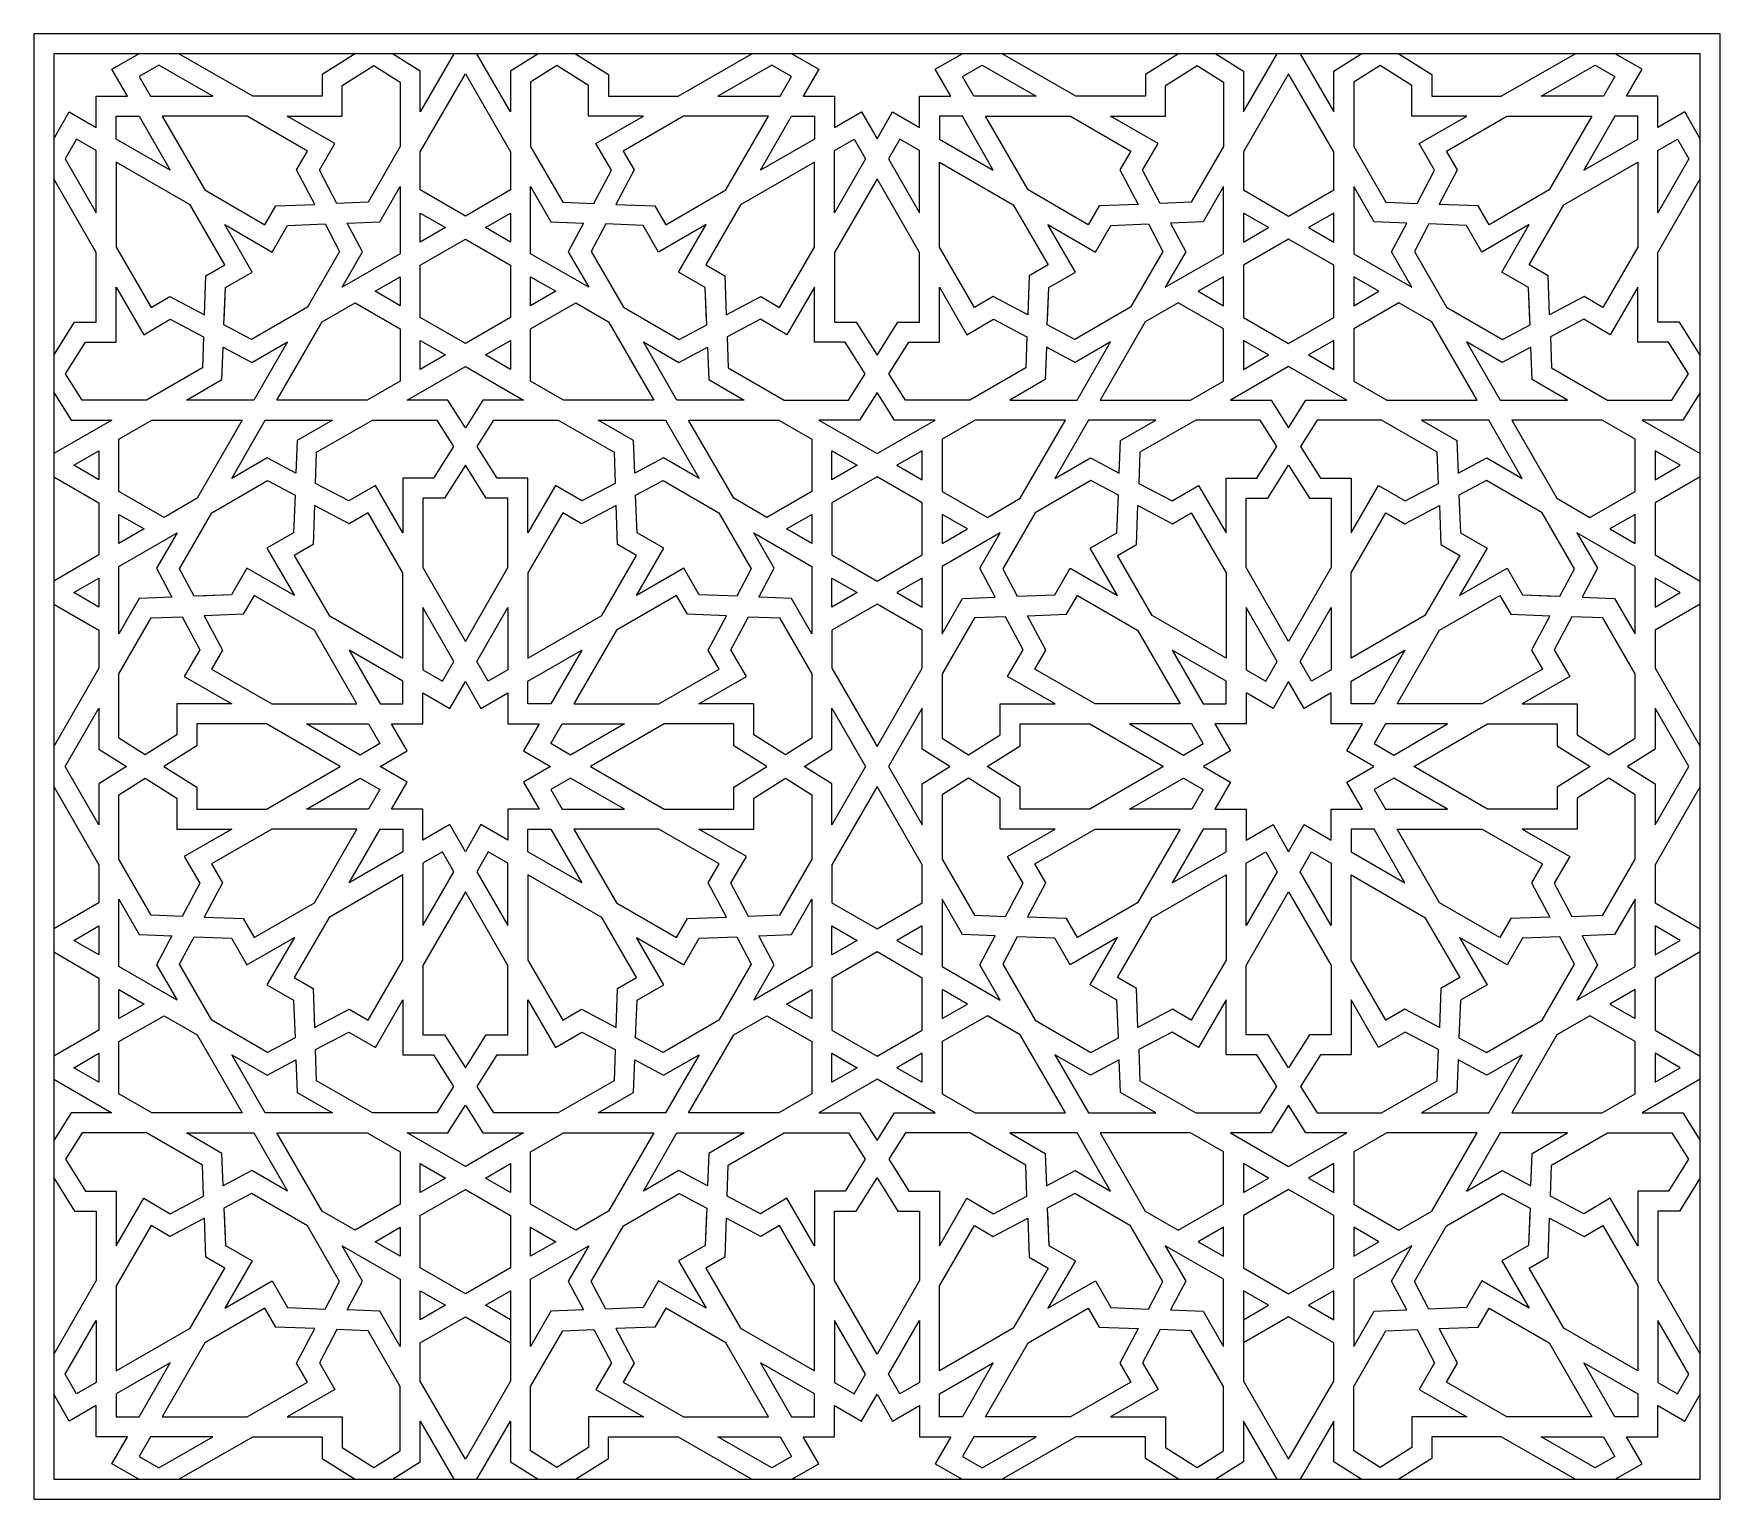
# Model space of a CAD drawing. Extents: x 24694 to 26382, y 6449 to 7916.
import ezdxf

# ---------------------------------------------------------------- set-up
doc = ezdxf.new("R2010")
doc.units = 0
doc.layers.add('DEFAULT', color=5, linetype='CONTINUOUS')

msp = doc.modelspace()

# ---------------------------------------------------------------- linework, layer by layer
at = {"layer": 'DEFAULT'}
for p, q in [((24892.2, 7354.2), (24859.1, 7353)), ((26184, 7354.2), (26217.1, 7353))]:
    msp.add_line(p, q, dxfattribs=at)
for points in [[(24694.3, 6449), (26381.9, 6449), (26381.9, 7915.8), (24694.3, 7915.8)], [(24714.3, 6469), (26361.9, 6469), (26361.9, 7895.8), (24714.3, 7895.8)], [(24873.4, 7853.2), (24819.6, 7884.3), (24799.9, 7872.9), (24811.2, 7853.2)], [(25452.6, 7872.9), (25432.9, 7884.3), (25379, 7853.2), (25441.2, 7853.2)], [(25623.6, 7872.9), (25643.3, 7884.3), (25697.2, 7853.2), (25635, 7853.2)], [(26202.8, 7853.2), (26256.6, 7884.3), (26276.3, 7872.9), (26265, 7853.2)], [(25171.4, 7759.4), (25126.2, 7733.3), (25081, 7759.4), (25081, 7797.6), (25126.2, 7875.8), (25171.4, 7797.6)], [(25904.8, 7759.4), (25950, 7733.3), (25995.2, 7759.4), (25995.2, 7797.6), (25950, 7875.8), (25904.8, 7797.6)], [(24830.8, 7779.4), (24776.9, 7810.4), (24776.9, 7833.2), (24799.7, 7833.2)], [(24968.2, 7798.4), (24908, 7833.2), (24822.8, 7833.2), (24865.4, 7759.4), (24925.6, 7724.6), (24936.5, 7743.5), (24975.5, 7745), (24957.3, 7779.5)], [(25276.9, 7745), (25315.9, 7743.5), (25326.8, 7724.6), (25387, 7759.4), (25429.6, 7833.2), (25344.4, 7833.2), (25284.2, 7798.4), (25295.1, 7779.5)], [(25452.7, 7833.2), (25475.5, 7833.2), (25475.5, 7810.4), (25421.6, 7779.4)], [(25623.5, 7833.2), (25600.7, 7833.2), (25600.7, 7810.4), (25654.5, 7779.4)], [(25799.3, 7745), (25760.3, 7743.5), (25749.4, 7724.6), (25689.2, 7759.4), (25646.6, 7833.2), (25731.8, 7833.2), (25792, 7798.4), (25781.1, 7779.5)], [(26108, 7798.4), (26168.2, 7833.2), (26253.4, 7833.2), (26210.8, 7759.4), (26150.6, 7724.6), (26139.7, 7743.5), (26100.7, 7745), (26118.9, 7779.5)], [(26245.4, 7779.4), (26299.3, 7810.4), (26299.3, 7833.2), (26276.5, 7833.2)], [(24756.9, 7798.9), (24737.2, 7810.3), (24725.9, 7790.6), (24756.9, 7736.7)], [(25495.5, 7798.9), (25515.2, 7810.3), (25526.5, 7790.6), (25495.5, 7736.7)], [(25580.7, 7798.9), (25561, 7810.3), (25549.6, 7790.6), (25580.7, 7736.7)], [(26319.3, 7798.9), (26339, 7810.3), (26350.3, 7790.6), (26319.3, 7736.7)], [(24776.9, 7702.1), (24811.7, 7641.9), (24830.6, 7652.8), (24865.1, 7634.6), (24866.6, 7673.6), (24885.5, 7684.5), (24850.8, 7744.7), (24776.9, 7787.3)], [(25421.8, 7652.8), (25440.7, 7641.9), (25475.5, 7702.1), (25475.5, 7787.3), (25401.6, 7744.7), (25366.9, 7684.5), (25385.8, 7673.6), (25387.3, 7634.6)], [(25654.4, 7652.8), (25635.5, 7641.9), (25600.7, 7702.1), (25600.7, 7787.3), (25674.5, 7744.7), (25709.3, 7684.5), (25690.4, 7673.6), (25688.9, 7634.6)], [(26299.3, 7702.1), (26264.5, 7641.9), (26245.6, 7652.8), (26211.1, 7634.6), (26209.6, 7673.6), (26190.7, 7684.5), (26225.4, 7744.7), (26299.3, 7787.3)], [(25061, 7695.6), (25002.8, 7662), (25023.2, 7697.4), (25008, 7726.2), (25040.6, 7727.5), (25061, 7762.9)], [(25191.4, 7695.6), (25191.4, 7762.9), (25211.8, 7727.5), (25244.4, 7726.2), (25229.2, 7697.4), (25249.6, 7662)], [(25538.1, 7770.6), (25495.5, 7696.7), (25495.5, 7627.2), (25517.3, 7627.2), (25538.1, 7594.2), (25558.9, 7627.2), (25580.7, 7627.2), (25580.7, 7696.7)], [(25884.8, 7695.6), (25884.8, 7762.9), (25864.4, 7727.5), (25831.8, 7726.2), (25847, 7697.4), (25826.5, 7662)], [(26015.2, 7695.6), (26073.4, 7662), (26053, 7697.4), (26068.2, 7726.2), (26035.6, 7727.5), (26015.2, 7762.9)], [(25081, 7736.3), (25106.2, 7721.7), (25081, 7707.2)], [(25146.2, 7721.7), (25171.4, 7736.3), (25171.4, 7707.2)], [(25930, 7721.7), (25904.8, 7736.3), (25904.8, 7707.2)], [(25995.2, 7736.3), (25970, 7721.7), (25995.2, 7707.2)], [(25126.2, 7605.8), (25081, 7631.9), (25081, 7684.1), (25126.2, 7710.2), (25171.4, 7684.1), (25171.4, 7631.9)], [(25950, 7605.8), (25995.2, 7631.9), (25995.2, 7684.1), (25950, 7710.2), (25904.8, 7684.1), (25904.8, 7631.9)], [(25061, 7672.5), (25061, 7643.5), (25035.8, 7658)], [(25191.4, 7672.5), (25216.6, 7658), (25191.4, 7643.5)], [(25884.8, 7672.5), (25859.6, 7658), (25884.8, 7643.5)], [(26015.2, 7672.5), (26015.2, 7643.5), (26040.4, 7658)], [(25027.9, 7549.1), (24937.6, 7549.1), (24982.8, 7627.4), (25015.8, 7646.5), (25061, 7620.4), (25061, 7568.2)], [(25236.6, 7646.5), (25269.6, 7627.4), (25314.8, 7549.1), (25224.5, 7549.1), (25191.4, 7568.2), (25191.4, 7620.4)], [(25839.6, 7646.5), (25806.5, 7627.4), (25761.4, 7549.1), (25851.7, 7549.1), (25884.8, 7568.2), (25884.8, 7620.4)], [(26048.2, 7549.1), (26138.6, 7549.1), (26093.4, 7627.4), (26060.4, 7646.5), (26015.2, 7620.4), (26015.2, 7568.2)], [(24914.5, 7549.1), (24847.2, 7549.1), (24882.6, 7569.6), (24883.9, 7602.1), (24912.7, 7586.9), (24948.1, 7607.4)], [(25081, 7579.7), (25081, 7608.8), (25106.2, 7594.3)], [(25146.2, 7594.3), (25171.4, 7608.8), (25171.4, 7579.7)], [(25337.9, 7549.1), (25304.3, 7607.4), (25339.7, 7586.9), (25368.5, 7602.1), (25369.8, 7569.6), (25405.2, 7549.1)], [(25738.3, 7549.1), (25771.9, 7607.4), (25736.5, 7586.9), (25707.7, 7602.1), (25706.4, 7569.6), (25671, 7549.1)], [(25930, 7594.3), (25904.8, 7608.8), (25904.8, 7579.7)], [(25995.2, 7579.7), (25995.2, 7608.8), (25970, 7594.3)], [(26161.7, 7549.1), (26229, 7549.1), (26193.6, 7569.6), (26192.3, 7602.1), (26163.5, 7586.9), (26128.1, 7607.4)], [(25126.2, 7582.7), (25184.5, 7549.1), (25143.6, 7549.1), (25126.2, 7521.5), (25108.8, 7549.1), (25067.9, 7549.1)], [(25950, 7582.7), (25891.7, 7549.1), (25932.6, 7549.1), (25950, 7521.5), (25967.3, 7549.1), (26008.2, 7549.1)], [(25538.1, 7556.7), (25520.7, 7529.1), (25479.8, 7529.1), (25538.1, 7495.5), (25596.4, 7529.1), (25555.5, 7529.1)], [(24779.5, 7510), (24812.6, 7529.1), (24902.9, 7529.1), (24857.8, 7450.8), (24824.7, 7431.7), (24779.5, 7457.8)], [(24927.8, 7491.3), (24892.4, 7470.8), (24926, 7529.1), (24993.3, 7529.1), (24957.9, 7508.7), (24956.6, 7476.1)], [(25063.6, 7471), (25063.6, 7416.1), (25036.2, 7463.6), (25009.5, 7448.2), (24976.3, 7465.7), (24977.4, 7496.9), (25033.3, 7529.1), (25097.8, 7529.1), (25114.4, 7502.8), (25094.4, 7471)], [(25216.3, 7463.6), (25188.8, 7416.1), (25188.8, 7471), (25158, 7471), (25138, 7502.8), (25154.6, 7529.1), (25219.1, 7529.1), (25275, 7496.9), (25276.2, 7465.7), (25242.9, 7448.2)], [(25326.4, 7529.1), (25360, 7470.8), (25324.6, 7491.3), (25295.8, 7476.1), (25294.5, 7508.7), (25259.1, 7529.1)], [(25427.7, 7431.7), (25394.7, 7450.8), (25349.5, 7529.1), (25439.8, 7529.1), (25472.9, 7510), (25472.9, 7457.8)], [(25648.5, 7431.7), (25681.5, 7450.8), (25726.7, 7529.1), (25636.4, 7529.1), (25603.3, 7510), (25603.3, 7457.8)], [(25749.8, 7529.1), (25716.2, 7470.8), (25751.6, 7491.3), (25780.4, 7476.1), (25781.7, 7508.7), (25817.1, 7529.1)], [(25859.9, 7463.6), (25887.4, 7416.1), (25887.4, 7471), (25918.2, 7471), (25938.2, 7502.8), (25921.6, 7529.1), (25857.1, 7529.1), (25801.2, 7496.9), (25800, 7465.7), (25833.3, 7448.2)], [(26012.6, 7471), (26012.6, 7416.1), (26040, 7463.6), (26066.7, 7448.2), (26099.9, 7465.7), (26098.7, 7496.9), (26042.9, 7529.1), (25978.4, 7529.1), (25961.8, 7502.8), (25981.8, 7471)], [(26148.4, 7491.3), (26183.8, 7470.8), (26150.2, 7529.1), (26082.9, 7529.1), (26118.3, 7508.7), (26119.6, 7476.1)], [(26296.7, 7510), (26263.6, 7529.1), (26173.3, 7529.1), (26218.4, 7450.8), (26251.5, 7431.7), (26296.7, 7457.8)], [(24759.5, 7469.4), (24734.3, 7483.9), (24759.5, 7498.5)], [(25492.9, 7498.5), (25518.1, 7483.9), (25492.9, 7469.4)], [(25583.3, 7498.5), (25558.1, 7483.9), (25583.3, 7469.4)], [(26316.7, 7469.4), (26341.9, 7483.9), (26316.7, 7498.5)], [(25105.4, 7451), (25083.6, 7451), (25083.6, 7381.5), (25126.2, 7307.6), (25168.8, 7381.5), (25168.8, 7451), (25147, 7451), (25126.2, 7484)], [(25970.8, 7451), (25992.6, 7451), (25992.6, 7381.5), (25950, 7307.6), (25907.4, 7381.5), (25907.4, 7451), (25929.2, 7451), (25950, 7484)], [(24927.7, 7401), (24955.1, 7353.5), (24907.6, 7380.9), (24892.2, 7354.2), (24854.7, 7352.8), (24840.2, 7380.3), (24872.4, 7436.2), (24928.3, 7468.5), (24955.8, 7453.9), (24954.4, 7416.4)], [(25344.8, 7380.9), (25297.3, 7353.5), (25324.7, 7401), (25298.1, 7416.4), (25296.6, 7453.9), (25324.2, 7468.5), (25380, 7436.2), (25412.3, 7380.3), (25397.7, 7352.8), (25360.2, 7354.2)], [(25538.1, 7368), (25583.3, 7394.1), (25583.3, 7446.3), (25538.1, 7472.4), (25492.9, 7446.3), (25492.9, 7394.1)], [(25731.4, 7380.9), (25778.9, 7353.5), (25751.5, 7401), (25778.1, 7416.4), (25779.6, 7453.9), (25752, 7468.5), (25696.2, 7436.2), (25663.9, 7380.3), (25678.5, 7352.8), (25716, 7354.2)], [(26148.5, 7401), (26121.1, 7353.5), (26168.6, 7380.9), (26184, 7354.2), (26221.5, 7352.8), (26236, 7380.3), (26203.8, 7436.2), (26147.9, 7468.5), (26120.4, 7453.9), (26121.8, 7416.4)], [(24975.4, 7443.6), (24973.9, 7404.6), (24955, 7393.7), (24989.8, 7333.5), (25063.6, 7290.9), (25063.6, 7376.1), (25028.8, 7436.3), (25009.9, 7425.4)], [(25262.7, 7333.5), (25297.4, 7393.7), (25278.5, 7404.6), (25277, 7443.6), (25242.5, 7425.4), (25223.6, 7436.3), (25188.8, 7376.1), (25188.8, 7290.9)], [(25813.5, 7333.5), (25778.8, 7393.7), (25797.7, 7404.6), (25799.2, 7443.6), (25833.7, 7425.4), (25852.6, 7436.3), (25887.4, 7376.1), (25887.4, 7290.9)], [(26100.8, 7443.6), (26102.3, 7404.6), (26121.2, 7393.7), (26086.4, 7333.5), (26012.6, 7290.9), (26012.6, 7376.1), (26047.4, 7436.3), (26066.3, 7425.4)], [(24779.5, 7405.7), (24779.5, 7434.7), (24804.7, 7420.2)], [(25447.7, 7420.2), (25472.9, 7434.7), (25472.9, 7405.7)], [(25628.5, 7420.2), (25603.3, 7434.7), (25603.3, 7405.7)], [(26296.7, 7405.7), (26296.7, 7434.7), (26271.5, 7420.2)], [(24799.9, 7350.7), (24779.5, 7315.3), (24779.5, 7382.6), (24837.8, 7416.2), (24817.3, 7380.8), (24832.5, 7352)], [(25414.7, 7416.2), (25472.9, 7382.6), (25472.9, 7315.3), (25452.5, 7350.7), (25419.9, 7352), (25435.1, 7380.8)], [(25661.5, 7416.2), (25603.3, 7382.6), (25603.3, 7315.3), (25623.7, 7350.7), (25656.3, 7352), (25641.1, 7380.8)], [(26276.2, 7350.7), (26296.7, 7315.3), (26296.7, 7382.6), (26238.4, 7416.2), (26258.9, 7380.8), (26243.7, 7352)], [(24734.3, 7356.5), (24759.5, 7371), (24759.5, 7341.9)], [(25492.9, 7341.9), (25492.9, 7371), (25518.1, 7356.5)], [(25583.3, 7341.9), (25583.3, 7371), (25558.1, 7356.5)], [(26341.9, 7356.5), (26316.7, 7371), (26316.7, 7341.9)], [(24904, 7334.7), (24865, 7333.2), (24883.2, 7298.7), (24872.3, 7279.8), (24932.5, 7245), (25017.7, 7245), (24975.1, 7318.8), (24914.9, 7353.6)], [(25103.3, 7267.9), (25114.7, 7287.6), (25083.6, 7341.5), (25083.6, 7279.3)], [(25168.8, 7341.5), (25168.8, 7279.3), (25149.1, 7267.9), (25137.8, 7287.6)], [(25387.4, 7333.2), (25348.4, 7334.7), (25337.5, 7353.6), (25277.3, 7318.8), (25234.7, 7245), (25319.9, 7245), (25380.1, 7279.8), (25369.2, 7298.7)], [(25538.1, 7344.9), (25492.9, 7318.8), (25492.9, 7280.7), (25538.1, 7202.4), (25583.3, 7280.7), (25583.3, 7318.8)], [(25688.8, 7333.2), (25727.8, 7334.7), (25738.7, 7353.6), (25798.9, 7318.8), (25841.5, 7245), (25756.3, 7245), (25696.1, 7279.8), (25707, 7298.7)], [(25907.4, 7341.5), (25907.4, 7279.3), (25927.1, 7267.9), (25938.4, 7287.6)], [(25972.9, 7267.9), (25961.5, 7287.6), (25992.6, 7341.5), (25992.6, 7279.3)], [(26172.2, 7334.7), (26211.2, 7333.2), (26193, 7298.7), (26203.9, 7279.8), (26143.7, 7245), (26058.5, 7245), (26101.1, 7318.8), (26161.3, 7353.6)], [(24845, 7272.4), (24892.5, 7245), (24837.6, 7245), (24837.6, 7214.2), (24805.8, 7194.2), (24779.5, 7210.8), (24779.5, 7275.3), (24811.7, 7331.2), (24842.9, 7332.3), (24860.4, 7299.1)], [(25414.8, 7245), (25359.9, 7245), (25407.4, 7272.4), (25392, 7299.1), (25409.6, 7332.3), (25440.7, 7331.2), (25472.9, 7275.3), (25472.9, 7210.8), (25446.6, 7194.2), (25414.8, 7214.2)], [(25661.4, 7245), (25716.3, 7245), (25668.8, 7272.4), (25684.2, 7299.1), (25666.6, 7332.3), (25635.5, 7331.2), (25603.3, 7275.3), (25603.3, 7210.8), (25629.6, 7194.2), (25661.4, 7214.2)], [(26231.2, 7272.4), (26183.7, 7245), (26238.6, 7245), (26238.6, 7214.2), (26270.3, 7194.2), (26296.7, 7210.8), (26296.7, 7275.3), (26264.4, 7331.2), (26233.3, 7332.3), (26215.8, 7299.1)], [(25063.6, 7245), (25063.6, 7267.8), (25009.8, 7298.8), (25040.8, 7245)], [(25211.6, 7245), (25188.8, 7245), (25188.8, 7267.8), (25242.7, 7298.8)], [(25864.6, 7245), (25887.4, 7245), (25887.4, 7267.8), (25833.5, 7298.8)], [(26012.6, 7245), (26012.6, 7267.8), (26066.4, 7298.8), (26035.4, 7245)], [(25110.6, 7240.6), (25126.2, 7267.6), (25141.8, 7240.6), (25168.8, 7256.2), (25168.8, 7225), (25200, 7225), (25184.4, 7198), (25211.5, 7182.4), (25184.4, 7166.8), (25200, 7139.8), (25168.8, 7139.8), (25168.8, 7108.6), (25141.8, 7124.2), (25126.2, 7097.1), (25110.6, 7124.2), (25083.6, 7108.6), (25083.6, 7139.8), (25052.4, 7139.8), (25068, 7166.8), (25041, 7182.4), (25068, 7198), (25052.4, 7225), (25083.6, 7225), (25083.6, 7256.2)], [(25965.6, 7240.6), (25950, 7267.6), (25934.4, 7240.6), (25907.4, 7256.2), (25907.4, 7225), (25876.2, 7225), (25891.8, 7198), (25864.7, 7182.4), (25891.8, 7166.8), (25876.2, 7139.8), (25907.4, 7139.8), (25907.4, 7108.6), (25934.4, 7124.2), (25950, 7097.1), (25965.6, 7124.2), (25992.6, 7108.6), (25992.6, 7139.8), (26023.8, 7139.8), (26008.2, 7166.8), (26035.2, 7182.4), (26008.2, 7198), (26023.8, 7225), (25992.6, 7225), (25992.6, 7256.2)], [(24759.5, 7165), (24759.5, 7124.1), (24725.9, 7182.4), (24759.5, 7240.7), (24759.5, 7199.8), (24787.1, 7182.4)], [(25492.9, 7199.8), (25492.9, 7240.7), (25526.5, 7182.4), (25492.9, 7124.1), (25492.9, 7165), (25465.3, 7182.4)], [(25583.3, 7199.8), (25583.3, 7240.7), (25549.6, 7182.4), (25583.3, 7124.1), (25583.3, 7165), (25610.9, 7182.4)], [(26316.7, 7165), (26316.7, 7124.1), (26350.3, 7182.4), (26316.7, 7240.7), (26316.7, 7199.8), (26289.1, 7182.4)], [(24857.6, 7203.2), (24824.6, 7182.4), (24857.6, 7161.6), (24857.6, 7139.8), (24927.1, 7139.8), (25001, 7182.4), (24927.1, 7225), (24857.6, 7225)], [(24967.1, 7225), (25029.3, 7225), (25040.7, 7205.3), (25021, 7193.9)], [(25285.3, 7225), (25231.5, 7193.9), (25211.8, 7205.3), (25223.1, 7225)], [(25325.3, 7139.8), (25394.8, 7139.8), (25394.8, 7161.6), (25427.8, 7182.4), (25394.8, 7203.2), (25394.8, 7225), (25325.3, 7225), (25251.5, 7182.4)], [(25750.9, 7139.8), (25681.4, 7139.8), (25681.4, 7161.6), (25648.4, 7182.4), (25681.4, 7203.2), (25681.4, 7225), (25750.9, 7225), (25824.7, 7182.4)], [(25790.9, 7225), (25844.7, 7193.9), (25864.4, 7205.3), (25853.1, 7225)], [(26109.1, 7225), (26046.9, 7225), (26035.5, 7205.3), (26055.2, 7193.9)], [(26218.6, 7203.2), (26251.6, 7182.4), (26218.6, 7161.6), (26218.6, 7139.8), (26149.1, 7139.8), (26075.2, 7182.4), (26149.1, 7225), (26218.6, 7225)], [(24837.6, 7119.8), (24892.5, 7119.8), (24845, 7092.3), (24860.4, 7065.7), (24842.9, 7032.4), (24811.7, 7033.6), (24779.5, 7089.5), (24779.5, 7154), (24805.8, 7170.6), (24837.6, 7150.6)], [(25040.7, 7159.5), (25029.3, 7139.8), (24967.1, 7139.8), (25021, 7170.8)], [(25223.1, 7139.8), (25285.3, 7139.8), (25231.5, 7170.8), (25211.8, 7159.5)], [(25407.4, 7092.3), (25359.9, 7119.8), (25414.8, 7119.8), (25414.8, 7150.6), (25446.6, 7170.6), (25472.9, 7154), (25472.9, 7089.5), (25440.7, 7033.6), (25409.6, 7032.4), (25392, 7065.7)], [(25538.1, 7162.4), (25492.9, 7084.1), (25492.9, 7045.9), (25538.1, 7019.9), (25583.3, 7045.9), (25583.3, 7084.1)], [(25668.8, 7092.3), (25716.3, 7119.8), (25661.4, 7119.8), (25661.4, 7150.6), (25629.6, 7170.6), (25603.3, 7154), (25603.3, 7089.5), (25635.5, 7033.6), (25666.6, 7032.4), (25684.2, 7065.7)], [(25853.1, 7139.8), (25790.9, 7139.8), (25844.7, 7170.8), (25864.4, 7159.5)], [(26035.5, 7159.5), (26046.9, 7139.8), (26109.1, 7139.8), (26055.2, 7170.8)], [(26238.6, 7119.8), (26183.7, 7119.8), (26231.2, 7092.3), (26215.8, 7065.7), (26233.3, 7032.4), (26264.4, 7033.6), (26296.7, 7089.5), (26296.7, 7154), (26270.3, 7170.6), (26238.6, 7150.6)], [(24932.5, 7119.8), (24872.3, 7085), (24883.2, 7066.1), (24865, 7031.6), (24904, 7030.1), (24914.9, 7011.2), (24975.1, 7045.9), (25017.7, 7119.8)], [(25009.8, 7065.9), (25040.8, 7119.8), (25063.6, 7119.8), (25063.6, 7097)], [(25242.7, 7065.9), (25188.8, 7097), (25188.8, 7119.8), (25211.6, 7119.8)], [(25277.3, 7045.9), (25337.5, 7011.2), (25348.4, 7030.1), (25387.4, 7031.6), (25369.2, 7066.1), (25380.1, 7085), (25319.9, 7119.8), (25234.7, 7119.8)], [(25798.9, 7045.9), (25738.7, 7011.2), (25727.8, 7030.1), (25688.8, 7031.6), (25707, 7066.1), (25696.1, 7085), (25756.3, 7119.8), (25841.5, 7119.8)], [(25833.5, 7065.9), (25887.4, 7097), (25887.4, 7119.8), (25864.6, 7119.8)], [(26066.4, 7065.9), (26035.4, 7119.8), (26012.6, 7119.8), (26012.6, 7097)], [(26143.7, 7119.8), (26203.9, 7085), (26193, 7066.1), (26211.2, 7031.6), (26172.2, 7030.1), (26161.3, 7011.2), (26101.1, 7045.9), (26058.5, 7119.8)], [(25083.6, 7023.3), (25114.7, 7077.1), (25103.3, 7096.9), (25083.6, 7085.5)], [(25168.8, 7085.5), (25149.1, 7096.9), (25137.8, 7077.1), (25168.8, 7023.3)], [(25907.4, 7085.5), (25927.1, 7096.9), (25938.4, 7077.1), (25907.4, 7023.3)], [(25992.6, 7023.3), (25961.5, 7077.1), (25972.9, 7096.9), (25992.6, 7085.5)], [(24975.4, 6921.2), (25009.9, 6939.4), (25028.8, 6928.5), (25063.6, 6988.7), (25063.6, 7073.9), (24989.8, 7031.3), (24955, 6971.1), (24973.9, 6960.2)], [(25223.6, 6928.5), (25242.5, 6939.4), (25277, 6921.2), (25278.5, 6960.2), (25297.4, 6971.1), (25262.7, 7031.3), (25188.8, 7073.9), (25188.8, 6988.7)], [(25852.6, 6928.5), (25833.7, 6939.4), (25799.2, 6921.2), (25797.7, 6960.2), (25778.8, 6971.1), (25813.5, 7031.3), (25887.4, 7073.9), (25887.4, 6988.7)], [(26100.8, 6921.2), (26066.3, 6939.4), (26047.4, 6928.5), (26012.6, 6988.7), (26012.6, 7073.9), (26086.4, 7031.3), (26121.2, 6971.1), (26102.3, 6960.2)], [(25126.2, 6880.8), (25147, 6913.8), (25168.8, 6913.8), (25168.8, 6983.3), (25126.2, 7057.1), (25083.6, 6983.3), (25083.6, 6913.8), (25105.4, 6913.8)], [(25950, 6880.8), (25929.2, 6913.8), (25907.4, 6913.8), (25907.4, 6983.3), (25950, 7057.1), (25992.6, 6983.3), (25992.6, 6913.8), (25970.8, 6913.8)], [(24779.5, 6982.2), (24779.5, 7049.5), (24799.9, 7014.1), (24832.5, 7012.8), (24817.3, 6984), (24837.8, 6948.6)], [(25452.5, 7014.1), (25472.9, 7049.5), (25472.9, 6982.2), (25414.7, 6948.6), (25435.1, 6984), (25419.9, 7012.8)], [(25623.7, 7014.1), (25603.3, 7049.5), (25603.3, 6982.2), (25661.5, 6948.6), (25641.1, 6984), (25656.3, 7012.8)], [(26296.7, 6982.2), (26296.7, 7049.5), (26276.2, 7014.1), (26243.7, 7012.8), (26258.9, 6984), (26238.4, 6948.6)], [(24759.5, 6993.8), (24734.3, 7008.3), (24759.5, 7022.8)], [(25492.9, 6993.8), (25492.9, 7022.8), (25518.1, 7008.3)], [(25583.3, 6993.8), (25583.3, 7022.8), (25558.1, 7008.3)], [(26316.7, 6993.8), (26341.9, 7008.3), (26316.7, 7022.8)], [(24907.6, 6983.9), (24955.1, 7011.3), (24927.7, 6963.8), (24954.4, 6948.4), (24955.8, 6910.9), (24928.3, 6896.3), (24872.4, 6928.6), (24840.2, 6984.4), (24854.7, 7012), (24892.2, 7010.5)], [(25324.7, 6963.8), (25297.3, 7011.3), (25344.8, 6983.9), (25360.2, 7010.5), (25397.7, 7012), (25412.3, 6984.4), (25380, 6928.6), (25324.2, 6896.3), (25296.6, 6910.9), (25298.1, 6948.4)], [(25751.5, 6963.8), (25778.9, 7011.3), (25731.4, 6983.9), (25716, 7010.5), (25678.5, 7012), (25663.9, 6984.4), (25696.2, 6928.6), (25752, 6896.3), (25779.6, 6910.9), (25778.1, 6948.4)], [(26168.6, 6983.9), (26121.1, 7011.3), (26148.5, 6963.8), (26121.8, 6948.4), (26120.4, 6910.9), (26147.9, 6896.3), (26203.8, 6928.6), (26236, 6984.4), (26221.5, 7012), (26184, 7010.5)], [(25538.1, 6892.4), (25583.3, 6918.5), (25583.3, 6970.7), (25538.1, 6996.8), (25492.9, 6970.7), (25492.9, 6918.5)], [(24779.5, 6930.1), (24779.5, 6959.1), (24804.7, 6944.6)], [(25472.9, 6930.1), (25447.7, 6944.6), (25472.9, 6959.1)], [(25603.3, 6930.1), (25628.5, 6944.6), (25603.3, 6959.1)], [(26296.7, 6930.1), (26296.7, 6959.1), (26271.5, 6944.6)], [(25036.2, 6901.2), (25063.6, 6948.7), (25063.6, 6893.8), (25094.4, 6893.8), (25114.4, 6862), (25097.8, 6835.7), (25033.3, 6835.7), (24977.4, 6867.9), (24976.3, 6899), (25009.5, 6916.6)], [(25188.8, 6893.8), (25188.8, 6948.7), (25216.3, 6901.2), (25242.9, 6916.6), (25276.2, 6899), (25275, 6867.9), (25219.1, 6835.7), (25154.6, 6835.7), (25138, 6862), (25158, 6893.8)], [(25887.4, 6893.8), (25887.4, 6948.7), (25859.9, 6901.2), (25833.3, 6916.6), (25800, 6899), (25801.2, 6867.9), (25857.1, 6835.7), (25921.6, 6835.7), (25938.2, 6862), (25918.2, 6893.8)], [(26040, 6901.2), (26012.6, 6948.7), (26012.6, 6893.8), (25981.8, 6893.8), (25961.8, 6862), (25978.4, 6835.7), (26042.9, 6835.7), (26098.7, 6867.9), (26099.9, 6899), (26066.7, 6916.6)], [(24824.7, 6933), (24857.8, 6913.9), (24902.9, 6835.7), (24812.6, 6835.7), (24779.5, 6854.8), (24779.5, 6907)], [(25349.5, 6835.7), (25394.7, 6913.9), (25427.7, 6933), (25472.9, 6907), (25472.9, 6854.8), (25439.8, 6835.7)], [(25726.7, 6835.7), (25681.5, 6913.9), (25648.5, 6933), (25603.3, 6907), (25603.3, 6854.8), (25636.4, 6835.7)], [(26251.5, 6933), (26218.4, 6913.9), (26173.3, 6835.7), (26263.6, 6835.7), (26296.7, 6854.8), (26296.7, 6907)], [(24734.3, 6880.9), (24759.5, 6895.4), (24759.5, 6866.3)], [(24926, 6835.7), (24892.4, 6893.9), (24927.8, 6873.5), (24956.6, 6888.7), (24957.9, 6856.1), (24993.3, 6835.7)], [(25326.4, 6835.7), (25259.1, 6835.7), (25294.5, 6856.1), (25295.8, 6888.7), (25324.6, 6873.5), (25360, 6893.9)], [(25518.1, 6880.9), (25492.9, 6866.3), (25492.9, 6895.4)], [(25558.1, 6880.9), (25583.3, 6866.3), (25583.3, 6895.4)], [(25749.8, 6835.7), (25817.1, 6835.7), (25781.7, 6856.1), (25780.4, 6888.7), (25751.6, 6873.5), (25716.2, 6893.9)], [(26150.2, 6835.7), (26183.8, 6893.9), (26148.4, 6873.5), (26119.6, 6888.7), (26118.3, 6856.1), (26082.9, 6835.7)], [(26341.9, 6880.9), (26316.7, 6895.4), (26316.7, 6866.3)], [(25538.1, 6808.1), (25555.5, 6835.7), (25596.4, 6835.7), (25538.1, 6869.3), (25479.8, 6835.7), (25520.7, 6835.7)], [(25126.2, 6782.1), (25067.9, 6815.7), (25108.8, 6815.7), (25126.2, 6843.3), (25143.6, 6815.7), (25184.5, 6815.7)], [(25950, 6782.1), (26008.2, 6815.7), (25967.3, 6815.7), (25950, 6843.3), (25932.6, 6815.7), (25891.7, 6815.7)], [(24914.5, 6815.7), (24948.1, 6757.4), (24912.7, 6777.9), (24883.9, 6762.7), (24882.6, 6795.2), (24847.2, 6815.7)], [(25015.8, 6718.3), (24982.8, 6737.4), (24937.6, 6815.7), (25027.9, 6815.7), (25061, 6796.6), (25061, 6744.4)], [(25269.6, 6737.4), (25236.6, 6718.3), (25191.4, 6744.4), (25191.4, 6796.6), (25224.5, 6815.7), (25314.8, 6815.7)], [(25339.7, 6777.9), (25304.3, 6757.4), (25337.9, 6815.7), (25405.2, 6815.7), (25369.8, 6795.2), (25368.5, 6762.7)], [(25736.5, 6777.9), (25771.9, 6757.4), (25738.3, 6815.7), (25671, 6815.7), (25706.4, 6795.2), (25707.7, 6762.7)], [(25806.5, 6737.4), (25839.6, 6718.3), (25884.8, 6744.4), (25884.8, 6796.6), (25851.7, 6815.7), (25761.4, 6815.7)], [(26060.4, 6718.3), (26093.4, 6737.4), (26138.6, 6815.7), (26048.2, 6815.7), (26015.2, 6796.6), (26015.2, 6744.4)], [(26161.7, 6815.7), (26128.1, 6757.4), (26163.5, 6777.9), (26192.3, 6762.7), (26193.6, 6795.2), (26229, 6815.7)], [(25106.2, 6770.5), (25081, 6756), (25081, 6785)], [(25146.2, 6770.5), (25171.4, 6785), (25171.4, 6756)], [(25930, 6770.5), (25904.8, 6785), (25904.8, 6756)], [(25970, 6770.5), (25995.2, 6756), (25995.2, 6785)], [(25538.1, 6770.6), (25558.9, 6737.5), (25580.7, 6737.5), (25580.7, 6668), (25538.1, 6594.2), (25495.5, 6668), (25495.5, 6737.5), (25517.3, 6737.5)], [(25126.2, 6654.6), (25081, 6680.7), (25081, 6732.9), (25126.2, 6759), (25171.4, 6732.9), (25171.4, 6680.7)], [(25950, 6654.6), (25995.2, 6680.7), (25995.2, 6732.9), (25950, 6759), (25904.8, 6732.9), (25904.8, 6680.7)], [(24866.6, 6691.2), (24865.1, 6730.2), (24830.6, 6712), (24811.7, 6722.9), (24776.9, 6662.7), (24776.9, 6577.4), (24850.8, 6620.1), (24885.5, 6680.3)], [(25061, 6721.3), (25061, 6692.2), (25035.8, 6706.8)], [(25216.6, 6706.8), (25191.4, 6692.2), (25191.4, 6721.3)], [(25440.7, 6722.9), (25421.8, 6712), (25387.3, 6730.2), (25385.8, 6691.2), (25366.9, 6680.3), (25401.6, 6620.1), (25475.5, 6577.4), (25475.5, 6662.7)], [(25635.5, 6722.9), (25654.4, 6712), (25688.9, 6730.2), (25690.4, 6691.2), (25709.3, 6680.3), (25674.5, 6620.1), (25600.7, 6577.4), (25600.7, 6662.7)], [(25859.6, 6706.8), (25884.8, 6692.2), (25884.8, 6721.3)], [(26015.2, 6721.3), (26015.2, 6692.2), (26040.4, 6706.8)], [(26209.6, 6691.2), (26211.1, 6730.2), (26245.6, 6712), (26264.5, 6722.9), (26299.3, 6662.7), (26299.3, 6577.4), (26225.4, 6620.1), (26190.7, 6680.3)], [(25061, 6669.2), (25061, 6601.9), (25040.6, 6637.3), (25008, 6638.5), (25023.2, 6667.4), (25002.8, 6702.8)], [(25191.4, 6601.9), (25191.4, 6669.2), (25249.6, 6702.8), (25229.2, 6667.4), (25244.4, 6638.5), (25211.8, 6637.3)], [(25884.8, 6601.9), (25884.8, 6669.2), (25826.5, 6702.8), (25847, 6667.4), (25831.8, 6638.5), (25864.4, 6637.3)], [(26015.2, 6669.2), (26015.2, 6601.9), (26035.6, 6637.3), (26068.2, 6638.5), (26053, 6667.4), (26073.4, 6702.8)], [(25081, 6628.5), (25081, 6657.6), (25106.2, 6643.1)], [(25995.2, 6628.5), (25995.2, 6657.6), (25970, 6643.1)], [(24936.5, 6621.3), (24925.6, 6640.2), (24865.4, 6605.4), (24822.8, 6531.6), (24908, 6531.6), (24968.2, 6566.3), (24957.3, 6585.3), (24975.5, 6619.8)], [(25387, 6605.4), (25326.8, 6640.2), (25315.9, 6621.3), (25276.9, 6619.8), (25295.1, 6585.3), (25284.2, 6566.3), (25344.4, 6531.6), (25429.6, 6531.6)], [(25689.2, 6605.4), (25749.4, 6640.2), (25760.3, 6621.3), (25799.3, 6619.8), (25781.1, 6585.3), (25792, 6566.3), (25731.8, 6531.6), (25646.6, 6531.6)], [(26139.7, 6621.3), (26150.6, 6640.2), (26210.8, 6605.4), (26253.4, 6531.6), (26168.2, 6531.6), (26108, 6566.3), (26118.9, 6585.3), (26100.7, 6619.8)], [(24737.2, 6554.5), (24725.9, 6574.2), (24756.9, 6628), (24756.9, 6565.9)], [(25526.5, 6574.2), (25495.5, 6628), (25495.5, 6565.9), (25515.2, 6554.5)], [(25549.6, 6574.2), (25580.7, 6628), (25580.7, 6565.9), (25561, 6554.5)], [(26339, 6554.5), (26350.3, 6574.2), (26319.3, 6628), (26319.3, 6565.9)], [(24830.8, 6585.4), (24776.9, 6554.4), (24776.9, 6531.6), (24799.7, 6531.6)], [(25421.6, 6585.4), (25452.7, 6531.6), (25475.5, 6531.6), (25475.5, 6554.4)], [(25654.5, 6585.4), (25623.5, 6531.6), (25600.7, 6531.6), (25600.7, 6554.4)], [(26245.4, 6585.4), (26299.3, 6554.4), (26299.3, 6531.6), (26276.5, 6531.6)], [(24819.6, 6480.5), (24873.4, 6511.6), (24811.2, 6511.6), (24799.9, 6491.9)], [(25452.6, 6491.9), (25432.9, 6480.5), (25379, 6511.6), (25441.2, 6511.6)], [(25623.6, 6491.9), (25643.3, 6480.5), (25697.2, 6511.6), (25635, 6511.6)], [(26256.6, 6480.5), (26202.8, 6511.6), (26265, 6511.6), (26276.3, 6491.9)]]:
    msp.add_lwpolyline(points, close=True, dxfattribs=at)
for points in [[(24714.3, 7810.6), (24729.9, 7837.6), (24756.9, 7822), (24756.9, 7853.2), (24788.1, 7853.2), (24772.5, 7880.2), (24799.6, 7895.8)], [(25015.9, 7895.8), (24982.9, 7875), (24982.9, 7853.2), (24913.4, 7853.2), (24839.6, 7895.8)], [(25002.9, 7864), (25034.7, 7884), (25061, 7867.4), (25061, 7802.9), (25028.8, 7747.1), (24997.7, 7745.9), (24980.1, 7779.1), (24995.5, 7805.8), (24948, 7833.2), (25002.9, 7833.2), (25002.9, 7864), (25030.9, 7881.6)], [(25114.7, 7895.8), (25081, 7837.6), (25081, 7878.4), (25053.4, 7895.8)], [(25199, 7895.8), (25171.4, 7878.4), (25171.4, 7837.6), (25137.8, 7895.8)], [(25249.5, 7864), (25217.7, 7884), (25191.4, 7867.4), (25191.4, 7802.9), (25223.6, 7747.1), (25254.7, 7745.9), (25272.3, 7779.1), (25256.9, 7805.8), (25304.4, 7833.2), (25249.5, 7833.2), (25249.5, 7864), (25221.5, 7881.6)], [(25236.5, 7895.8), (25269.5, 7875), (25269.5, 7853.2), (25339, 7853.2), (25412.9, 7895.8)], [(25452.9, 7895.8), (25479.9, 7880.2), (25464.3, 7853.2), (25495.5, 7853.2), (25495.5, 7822), (25522.5, 7837.6), (25538.1, 7810.6), (25553.7, 7837.6), (25580.7, 7822), (25580.7, 7853.2), (25611.9, 7853.2), (25596.3, 7880.2), (25623.3, 7895.8)], [(25839.7, 7895.8), (25806.7, 7875), (25806.7, 7853.2), (25737.2, 7853.2), (25663.3, 7895.8)], [(25826.7, 7864), (25858.5, 7884), (25884.8, 7867.4), (25884.8, 7802.9), (25852.6, 7747.1), (25821.4, 7745.9), (25803.9, 7779.1), (25819.3, 7805.8), (25771.8, 7833.2), (25826.7, 7833.2), (25826.7, 7864), (25854.7, 7881.6)], [(25877.2, 7895.8), (25904.8, 7878.4), (25904.8, 7837.6), (25938.4, 7895.8)], [(25961.5, 7895.8), (25995.2, 7837.6), (25995.2, 7878.4), (26022.7, 7895.8)], [(26073.3, 7864), (26041.5, 7884), (26015.2, 7867.4), (26015.2, 7802.9), (26047.4, 7747.1), (26078.5, 7745.9), (26096.1, 7779.1), (26080.7, 7805.8), (26128.2, 7833.2), (26073.3, 7833.2), (26073.3, 7864), (26045.3, 7881.6)], [(26060.3, 7895.8), (26093.3, 7875), (26093.3, 7853.2), (26162.8, 7853.2), (26236.6, 7895.8)], [(26361.9, 7810.6), (26346.3, 7837.6), (26319.3, 7822), (26319.3, 7853.2), (26288.1, 7853.2), (26303.7, 7880.2), (26276.6, 7895.8)], [(24714.3, 7594.2), (24735.1, 7627.2), (24756.9, 7627.2), (24756.9, 7696.7), (24714.3, 7770.6)], [(26361.9, 7594.2), (26341.1, 7627.2), (26319.3, 7627.2), (26319.3, 7696.7), (26361.9, 7770.6)], [(24884.9, 7628.7), (24886.2, 7661.8), (24912.8, 7677.2), (24885.4, 7724.7), (24932.9, 7697.3), (24948.3, 7724), (24985.8, 7725.4), (25000.4, 7697.9), (24968.1, 7642), (24912.3, 7609.8), (24884.7, 7624.3), (24886.2, 7661.8)], [(25367.5, 7628.7), (25366.2, 7661.8), (25339.6, 7677.2), (25367, 7724.7), (25319.5, 7697.3), (25304.1, 7724), (25266.6, 7725.4), (25252, 7697.9), (25284.3, 7642), (25340.1, 7609.8), (25367.7, 7624.3), (25366.2, 7661.8)], [(25708.7, 7628.7), (25709.9, 7661.8), (25736.6, 7677.2), (25709.2, 7724.7), (25756.7, 7697.3), (25772.1, 7724), (25809.6, 7725.4), (25824.2, 7697.9), (25791.9, 7642), (25736, 7609.8), (25708.5, 7624.3), (25709.9, 7661.8)], [(26191.3, 7628.7), (26190, 7661.8), (26163.4, 7677.2), (26190.8, 7724.7), (26143.3, 7697.3), (26127.9, 7724), (26090.3, 7725.4), (26075.8, 7697.9), (26108.1, 7642), (26163.9, 7609.8), (26191.5, 7624.3), (26190, 7661.8)], [(24728.5, 7579.2), (24746.2, 7607.2), (24776.9, 7607.2), (24776.9, 7662.1), (24804.4, 7614.6), (24831, 7630), (24864.3, 7612.5), (24863.1, 7581.4), (24807.2, 7549.1), (24742.7, 7549.1), (24726.1, 7575.4), (24746.2, 7607.2)], [(25523.9, 7579.2), (25506.3, 7607.2), (25475.5, 7607.2), (25475.5, 7662.1), (25448, 7614.6), (25421.4, 7630), (25388.1, 7612.5), (25389.3, 7581.4), (25445.2, 7549.1), (25509.7, 7549.1), (25526.3, 7575.4), (25506.3, 7607.2)], [(25552.3, 7579.2), (25569.9, 7607.2), (25600.7, 7607.2), (25600.7, 7662.1), (25628.1, 7614.6), (25654.8, 7630), (25688, 7612.5), (25686.9, 7581.4), (25631, 7549.1), (25566.5, 7549.1), (25549.9, 7575.4), (25569.9, 7607.2)], [(26347.7, 7579.2), (26330, 7607.2), (26299.3, 7607.2), (26299.3, 7662.1), (26271.8, 7614.6), (26245.2, 7630), (26211.9, 7612.5), (26213.1, 7581.4), (26269, 7549.1), (26333.5, 7549.1), (26350.1, 7575.4), (26330, 7607.2)], [(24714.3, 7556.7), (24731.7, 7529.1), (24772.6, 7529.1), (24714.3, 7495.5)], [(26361.9, 7556.7), (26344.5, 7529.1), (26303.6, 7529.1), (26361.9, 7495.5)], [(24714.3, 7472.4), (24759.5, 7446.3), (24759.5, 7394.1), (24714.3, 7368)], [(26361.9, 7472.4), (26316.7, 7446.3), (26316.7, 7394.1), (26361.9, 7368)], [(24714.3, 7344.9), (24759.5, 7318.8), (24759.5, 7280.7), (24714.3, 7202.4)], [(26361.9, 7344.9), (26316.7, 7318.8), (26316.7, 7280.7), (26361.9, 7202.4)], [(24714.3, 7162.4), (24759.5, 7084.1), (24759.5, 7045.9), (24714.3, 7019.9)], [(26361.9, 7162.4), (26316.7, 7084.1), (26316.7, 7045.9), (26361.9, 7019.9)], [(24714.3, 6996.8), (24759.5, 6970.7), (24759.5, 6918.5), (24714.3, 6892.4)], [(26361.9, 6996.8), (26316.7, 6970.7), (26316.7, 6918.5), (26361.9, 6892.4)], [(24714.3, 6869.3), (24772.6, 6835.7), (24731.7, 6835.7), (24714.3, 6808.1)], [(26361.9, 6869.3), (26303.6, 6835.7), (26344.5, 6835.7), (26361.9, 6808.1)], [(24728.5, 6785.6), (24746.2, 6757.5), (24776.9, 6757.5), (24776.9, 6702.7), (24804.4, 6750.2), (24831, 6734.8), (24864.3, 6752.3), (24863.1, 6783.4), (24807.2, 6815.7), (24742.7, 6815.7), (24726.1, 6789.3), (24746.2, 6757.5)], [(25523.9, 6785.6), (25506.3, 6757.5), (25475.5, 6757.5), (25475.5, 6702.7), (25448, 6750.2), (25421.4, 6734.8), (25388.1, 6752.3), (25389.3, 6783.4), (25445.2, 6815.7), (25509.7, 6815.7), (25526.3, 6789.3), (25506.3, 6757.5)], [(25552.3, 6785.6), (25569.9, 6757.5), (25600.7, 6757.5), (25600.7, 6702.7), (25628.1, 6750.2), (25654.8, 6734.8), (25688, 6752.3), (25686.9, 6783.4), (25631, 6815.7), (25566.5, 6815.7), (25549.9, 6789.3), (25569.9, 6757.5)], [(26347.7, 6785.6), (26330, 6757.5), (26299.3, 6757.5), (26299.3, 6702.7), (26271.8, 6750.2), (26245.2, 6734.8), (26211.9, 6752.3), (26213.1, 6783.4), (26269, 6815.7), (26333.5, 6815.7), (26350.1, 6789.3), (26330, 6757.5)], [(24714.3, 6770.6), (24735.1, 6737.5), (24756.9, 6737.5), (24756.9, 6668), (24714.3, 6594.2)], [(26361.9, 6770.6), (26341.1, 6737.5), (26319.3, 6737.5), (26319.3, 6668), (26361.9, 6594.2)], [(24884.9, 6736.1), (24886.2, 6703), (24912.8, 6687.6), (24885.4, 6640.1), (24932.9, 6667.5), (24948.3, 6640.8), (24985.8, 6639.4), (25000.4, 6666.9), (24968.1, 6722.8), (24912.3, 6755), (24884.7, 6740.5), (24886.2, 6703)], [(25367.5, 6736.1), (25366.2, 6703), (25339.6, 6687.6), (25367, 6640.1), (25319.5, 6667.5), (25304.1, 6640.8), (25266.6, 6639.4), (25252, 6666.9), (25284.3, 6722.8), (25340.1, 6755), (25367.7, 6740.5), (25366.2, 6703)], [(25708.7, 6736.1), (25709.9, 6703), (25736.6, 6687.6), (25709.2, 6640.1), (25756.7, 6667.5), (25772.1, 6640.8), (25809.6, 6639.4), (25824.2, 6666.9), (25791.9, 6722.8), (25736, 6755), (25708.5, 6740.5), (25709.9, 6703)], [(26191.3, 6736.1), (26190, 6703), (26163.4, 6687.6), (26190.8, 6640.1), (26143.3, 6667.5), (26127.9, 6640.8), (26090.3, 6639.4), (26075.8, 6666.9), (26108.1, 6722.8), (26163.9, 6755), (26191.5, 6740.5), (26190, 6703)], [(25171.4, 6628.5), (25146.2, 6643.1), (25171.4, 6657.6), (25171.4, 6567.2), (25126.2, 6489), (25081, 6567.2), (25081, 6605.4), (25126.2, 6631.5), (25171.4, 6605.4)], [(25904.8, 6628.5), (25930, 6643.1), (25904.8, 6657.6), (25904.8, 6567.2), (25950, 6489), (25995.2, 6567.2), (25995.2, 6605.4), (25950, 6631.5), (25904.8, 6605.4)], [(25002.9, 6500.8), (25034.7, 6480.8), (25061, 6497.4), (25061, 6561.9), (25028.8, 6617.7), (24997.7, 6618.9), (24980.1, 6585.7), (24995.5, 6559), (24948, 6531.6), (25002.9, 6531.6), (25002.9, 6500.8), (25030.9, 6483.2)], [(25249.5, 6500.8), (25217.7, 6480.8), (25191.4, 6497.4), (25191.4, 6561.9), (25223.6, 6617.7), (25254.7, 6618.9), (25272.3, 6585.7), (25256.9, 6559), (25304.4, 6531.6), (25249.5, 6531.6), (25249.5, 6500.8), (25221.5, 6483.2)], [(25826.7, 6500.8), (25858.5, 6480.8), (25884.8, 6497.4), (25884.8, 6561.9), (25852.6, 6617.7), (25821.4, 6618.9), (25803.9, 6585.7), (25819.3, 6559), (25771.8, 6531.6), (25826.7, 6531.6), (25826.7, 6500.8), (25854.7, 6483.2)], [(26073.3, 6500.8), (26041.5, 6480.8), (26015.2, 6497.4), (26015.2, 6561.9), (26047.4, 6617.7), (26078.5, 6618.9), (26096.1, 6585.7), (26080.7, 6559), (26128.2, 6531.6), (26073.3, 6531.6), (26073.3, 6500.8), (26045.3, 6483.2)], [(24799.6, 6469), (24772.5, 6484.6), (24788.1, 6511.6), (24756.9, 6511.6), (24756.9, 6542.8), (24729.9, 6527.2), (24714.3, 6554.2)], [(25452.9, 6469), (25479.9, 6484.6), (25464.3, 6511.6), (25495.5, 6511.6), (25495.5, 6542.8), (25522.5, 6527.2), (25538.1, 6554.2), (25553.7, 6527.2), (25580.7, 6542.8), (25580.7, 6511.6), (25611.9, 6511.6), (25596.3, 6484.6), (25623.3, 6469)], [(26276.6, 6469), (26303.7, 6484.6), (26288.1, 6511.6), (26319.3, 6511.6), (26319.3, 6542.8), (26346.3, 6527.2), (26361.9, 6554.2)], [(25053.4, 6469), (25081, 6486.3), (25081, 6527.2), (25114.7, 6469)], [(25137.8, 6469), (25171.4, 6527.2), (25171.4, 6486.3), (25199, 6469)], [(25938.4, 6469), (25904.8, 6527.2), (25904.8, 6486.3), (25877.2, 6469)], [(26022.7, 6469), (25995.2, 6486.3), (25995.2, 6527.2), (25961.5, 6469)], [(24839.6, 6469), (24913.4, 6511.6), (24982.9, 6511.6), (24982.9, 6489.8), (25015.9, 6469)], [(25236.5, 6469), (25269.5, 6489.8), (25269.5, 6511.6), (25339, 6511.6), (25412.9, 6469)], [(25839.7, 6469), (25806.7, 6489.8), (25806.7, 6511.6), (25737.2, 6511.6), (25663.3, 6469)], [(26236.6, 6469), (26162.8, 6511.6), (26093.3, 6511.6), (26093.3, 6489.8), (26060.3, 6469)]]:
    msp.add_lwpolyline(points, dxfattribs=at)

doc.saveas('drawing.dxf')
